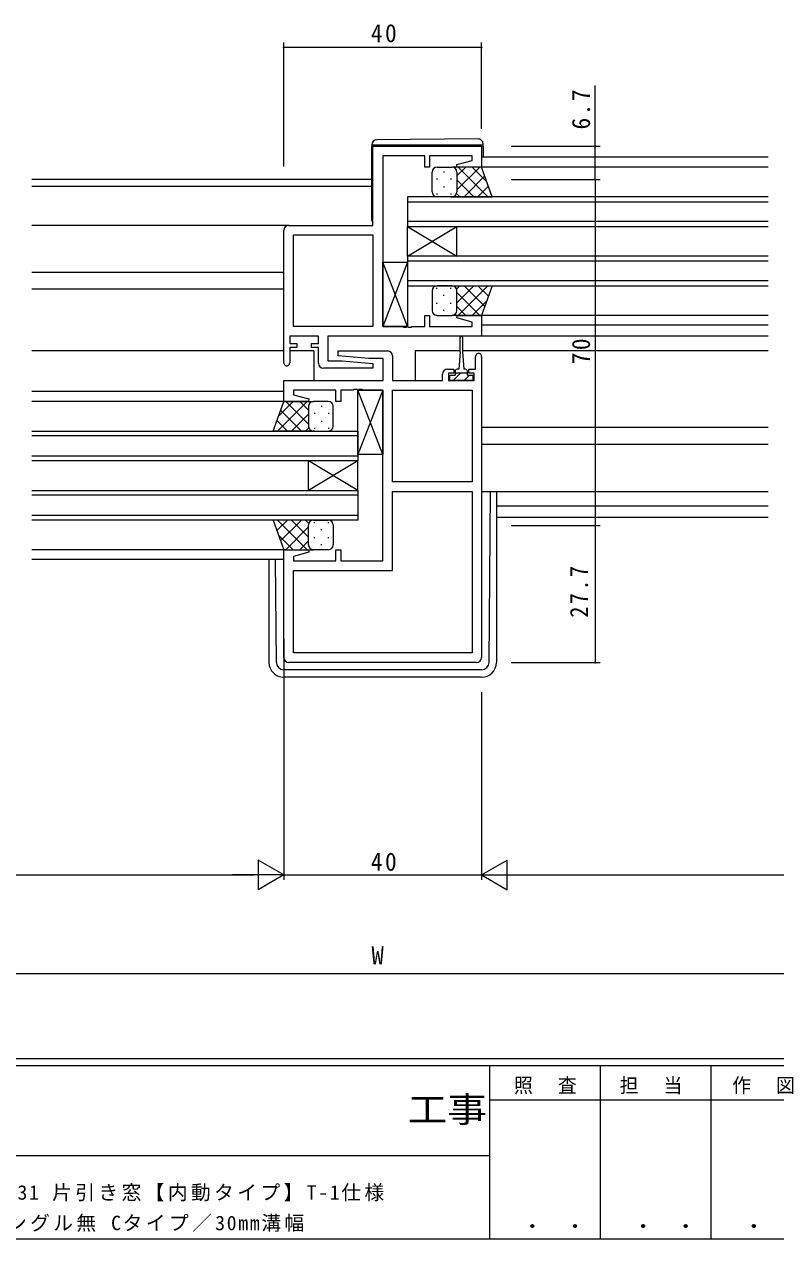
# Model space of a CAD drawing. Units: millimetres on the paper. Extents: x -420 to 373, y -297 to 267.
# Drawn here: x 3.4 to 155.4, y -297 to -51.3 of the extents above; entities that cross this region are included whole.
import ezdxf
from ezdxf.enums import TextEntityAlignment as Align

# ---------------------------------------------------------------- set-up
doc = ezdxf.new("R2010")
doc.units = ezdxf.units.MM
for name, color, linetype, lineweight in [('0-1_YKK_ZWAK', 7, 'Continuous', 9), ('0-3_YKK_12', 2, 'Continuous', 9), ('0-4_YKK_D', 6, 'Continuous', 9), ('0-6_YKK_13', 4, 'Continuous', 9), ('0-7_YKK_11', 7, 'Continuous', 9)]:
    doc.layers.add(name, color=color, linetype=linetype, lineweight=lineweight)
doc.layers.add('0-2_USER1', color=3, linetype='Continuous')
doc.styles.add('ＭＳ ゴシック', font='')
doc.styles.get('ＭＳ ゴシック').set_extended_font_data('MS Gothic')

msp = doc.modelspace()

# ---------------------------------------------------------------- linework, layer by layer
at = {"layer": '0-1_YKK_ZWAK'}
for p, q in [((352.3, -260.6), (-417.7, -260.6)), ((314.5, -262), (-417.7, -262)), ((97.5, -262), (97.5, -297)), ((119.9, -262), (119.9, -297)), ((142.3, -262), (142.3, -297)), ((165.684, -268.999), (97.5, -268.999)), ((-31.3, -280.199), (97.5, -280.199)), ((-417.7, -297), (314.5, -297))]:
    msp.add_line(p, q, dxfattribs=at)
at = {"layer": '0-3_YKK_12'}
for p, q in [((153.923, -78.223), (95.923, -78.223)), ((153.923, -80.223), (95.923, -80.223)), ((73.723, -82.723), (4.923, -82.723)), ((73.723, -84.123), (4.923, -84.123)), ((80.924, -86.223), (80.924, -92.223)), ((153.923, -86.223), (80.924, -86.223)), ((80.924, -87.223), (153.923, -87.223)), ((56.923, -92.023), (4.923, -92.023)), ((153.923, -91.223), (80.924, -91.223)), ((80.924, -92.223), (90.924, -98.223)), ((80.924, -98.223), (90.924, -92.223)), ((80.924, -98.223), (80.924, -92.223)), ((80.924, -92.223), (153.923, -92.223)), ((90.924, -98.223), (90.924, -92.223)), ((80.924, -98.223), (80.924, -104.223)), ((153.923, -98.223), (80.924, -98.223)), ((80.924, -99.223), (153.923, -99.223)), ((55.923, -101.523), (4.923, -101.523)), ((55.923, -104.923), (4.923, -104.923)), ((153.923, -103.223), (80.924, -103.223)), ((80.924, -104.223), (153.923, -104.223)), ((153.923, -110.222), (95.543, -110.225)), ((153.923, -112.223), (95.923, -112.222)), ((153.923, -114.423), (65.146, -114.423)), ((55.923, -117.423), (4.923, -117.423)), ((61.993, -117.423), (57.123, -117.423)), ((61.993, -117.423), (61.993, -123.316)), ((82.493, -117.423), (82.493, -123.316)), ((91.573, -117.423), (82.493, -117.423)), ((153.923, -117.423), (92.073, -117.423)), ((55.923, -125.623), (4.923, -125.623)), ((56.168, -127.623), (4.923, -127.623)), ((4.923, -133.623), (70.923, -133.623)), ((70.923, -134.623), (4.923, -134.623)), ((70.923, -133.623), (70.923, -139.623)), ((153.923, -132.923), (95.923, -132.923)), ((153.923, -136.323), (95.923, -136.323)), ((4.923, -138.623), (70.923, -138.623)), ((70.923, -139.623), (4.923, -139.623)), ((70.923, -139.623), (60.923, -145.623)), ((70.923, -145.623), (60.923, -139.623)), ((60.923, -145.623), (60.923, -139.623)), ((70.923, -145.623), (70.923, -139.623)), ((4.923, -145.623), (70.923, -145.623)), ((70.923, -146.623), (4.923, -146.623)), ((70.923, -145.623), (70.923, -151.623)), ((153.923, -148.823), (98.923, -148.823)), ((4.923, -150.623), (70.923, -150.623)), ((70.923, -151.623), (4.923, -151.623)), ((153.923, -151.093), (98.923, -151.093)), ((56.423, -157.623), (4.923, -157.623)), ((55.923, -159.623), (4.923, -159.623))]:
    msp.add_line(p, q, dxfattribs=at)
at = {"layer": '0-4_YKK_D'}
for p, q in [((55.923, -80.096), (55.923, -55.023)), ((95.923, -56.023), (55.923, -56.023)), ((95.923, -72.523), (95.923, -55.023)), ((101.923, -76.023), (119.923, -76.023)), ((101.923, -82.723), (119.923, -82.723)), ((118.923, -82.723), (118.923, -152.723)), ((101.923, -152.723), (119.923, -152.723)), ((101.923, -152.723), (119.923, -152.723)), ((118.923, -152.723), (118.923, -180.423)), ((55.923, -175.723), (55.923, -224.421)), ((101.923, -180.423), (119.923, -180.423)), ((55.923, -186.421), (55.923, -224.421)), ((95.923, -186.421), (95.923, -224.421)), ((95.923, -186.421), (95.923, -224.421)), ((55.923, -223.421), (50.727, -220.421)), ((50.727, -220.421), (50.727, -226.421)), ((95.923, -223.421), (101.119, -220.421)), ((101.119, -226.421), (101.119, -220.421)), ((-88.077, -223.421), (49.923, -223.421)), ((55.923, -223.421), (45.531, -223.421)), ((55.923, -223.421), (50.727, -226.421)), ((55.923, -223.421), (95.923, -223.421)), ((95.923, -223.421), (101.119, -226.421)), ((95.923, -223.421), (106.316, -223.421)), ((101.923, -223.421), (239.923, -223.421)), ((238.923, -243.421), (-87.077, -243.421))]:
    msp.add_line(p, q, dxfattribs=at)
msp.add_lwpolyline([(118.923, -82.723), (118.923, -76.023), (118.923, -63.722)], dxfattribs=at)
for centre, start, end in [((55.923, -56.023), 0, 180), ((55.923, -56.023), 180, 0), ((95.923, -56.023), 0, 180), ((95.923, -56.023), 180, 0), ((118.923, -76.023), 90, 270), ((118.923, -76.023), 270, 90), ((118.923, -82.723), 90, 270), ((118.923, -82.723), 90, 270), ((118.923, -82.723), 270, 90), ((118.923, -82.723), 270, 90), ((118.923, -152.723), 90, 270), ((118.923, -152.723), 90, 270), ((118.923, -152.723), 270, 90), ((118.923, -152.723), 270, 90), ((118.923, -180.423), 90, 270), ((118.923, -180.423), 270, 90)]:
    msp.add_arc(centre, 0.106, start, end, dxfattribs=at)
at = {"layer": '0-6_YKK_13'}
for p, q in [((73.723, -75.714), (73.723, -75.723)), ((73.723, -75.723), (73.723, -76.023)), ((73.723, -75.723), (74.219, -75.723)), ((73.723, -91.023), (73.723, -76.023)), ((95.214, -74.536), (74.715, -74.714)), ((96.223, -76.023), (96.223, -75.723)), ((96.223, -76.023), (96.223, -78.223)), ((86.923, -80.223), (89.923, -80.223)), ((95.923, -80.223), (89.923, -80.223)), ((90.923, -82.015), (92.715, -80.223)), ((90.923, -84.844), (95.543, -80.223)), ((91.191, -80.223), (97.192, -86.223)), ((94.02, -80.223), (96.981, -83.184)), ((98.066, -86.223), (95.923, -80.223)), ((85.923, -85.223), (85.923, -81.223)), ((86.872, -82.558), (86.872, -82.758)), ((88.287, -81.143), (88.287, -81.343)), ((89.702, -82.558), (89.702, -82.758)), ((90.923, -81.223), (90.923, -84.823)), ((90.923, -81.623), (90.923, -85.223)), ((90.923, -82.783), (94.363, -86.223)), ((92.372, -86.223), (96.568, -82.028)), ((86.872, -85.588), (86.872, -85.788)), ((88.287, -84.173), (88.287, -84.373)), ((89.702, -85.588), (89.702, -85.788)), ((90.867, -85.555), (91.535, -86.223)), ((95.2, -86.223), (97.312, -84.112)), ((89.923, -86.223), (86.923, -86.223)), ((89.702, -86.223), (98.066, -86.223)), ((80.923, -99.493), (75.923, -112.493)), ((80.923, -112.493), (75.923, -99.493)), ((85.923, -105.225), (85.923, -109.225)), ((86.872, -104.86), (86.872, -104.66)), ((89.923, -104.225), (86.923, -104.225)), ((89.702, -104.225), (98.066, -104.225)), ((89.702, -104.86), (89.702, -104.66)), ((90.867, -104.893), (91.535, -104.225)), ((90.923, -107.665), (94.363, -104.225)), ((90.923, -108.825), (90.923, -105.225)), ((90.923, -105.605), (95.543, -110.225)), ((90.923, -109.225), (90.923, -105.625)), ((91.191, -110.225), (97.192, -104.225)), ((92.372, -104.225), (96.568, -108.421)), ((95.2, -104.225), (97.312, -106.337)), ((98.066, -104.225), (95.923, -110.225)), ((86.872, -107.89), (86.872, -107.69)), ((88.287, -106.275), (88.287, -106.075)), ((89.702, -107.89), (89.702, -107.69)), ((94.02, -110.225), (96.981, -107.264)), ((86.923, -110.225), (89.923, -110.225)), ((88.287, -109.305), (88.287, -109.105)), ((95.923, -110.225), (89.923, -110.225)), ((90.923, -108.433), (92.715, -110.225)), ((91.573, -117.623), (91.573, -114.673)), ((92.073, -114.673), (92.073, -117.623)), ((91.573, -117.623), (91.323, -121.123)), ((92.073, -117.623), (92.323, -121.123)), ((91.754, -121.823), (90.154, -123.423)), ((90.573, -121.523), (90.573, -122.323)), ((90.573, -121.823), (93.073, -121.823)), ((91.323, -121.123), (90.973, -121.123)), ((92.673, -121.123), (92.323, -121.123)), ((93.499, -122.323), (92.399, -123.423)), ((93.073, -122.323), (93.073, -121.523)), ((53.78, -133.623), (55.923, -127.623)), ((60.655, -127.623), (54.655, -133.623)), ((57.827, -127.623), (54.866, -130.584)), ((55.923, -127.623), (61.923, -127.623)), ((60.923, -132.244), (56.303, -127.623)), ((60.923, -129.415), (59.132, -127.623)), ((64.923, -127.623), (61.923, -127.623)), ((75.923, -125.353), (70.923, -138.353)), ((75.923, -138.353), (70.923, -125.353)), ((59.475, -133.623), (55.279, -129.428)), ((60.923, -130.183), (57.483, -133.623)), ((60.923, -128.623), (60.923, -132.223)), ((60.923, -129.023), (60.923, -132.623)), ((62.145, -129.958), (62.145, -130.158)), ((63.56, -128.543), (63.56, -128.743)), ((64.975, -129.958), (64.975, -130.158)), ((65.923, -132.623), (65.923, -128.623)), ((56.646, -133.623), (54.535, -131.512)), ((63.56, -131.573), (63.56, -131.773)), ((62.145, -133.623), (53.78, -133.623)), ((60.98, -132.955), (60.312, -133.623)), ((61.923, -133.623), (64.923, -133.623)), ((62.145, -132.988), (62.145, -133.188)), ((64.975, -132.988), (64.975, -133.188)), ((95.923, -145.823), (153.923, -145.823)), ((97.434, -180.432), (97.708, -145.823)), ((98.923, -145.823), (98.923, -180.421)), ((53.78, -151.625), (55.923, -157.625)), ((62.145, -151.625), (53.78, -151.625)), ((56.646, -151.625), (54.535, -153.737)), ((60.655, -157.625), (54.655, -151.625)), ((59.475, -151.625), (55.279, -155.821)), ((60.923, -155.065), (57.483, -151.625)), ((60.98, -152.293), (60.312, -151.625)), ((61.923, -151.625), (64.923, -151.625)), ((62.145, -152.26), (62.145, -152.06)), ((64.975, -152.26), (64.975, -152.06)), ((57.827, -157.625), (54.866, -154.664)), ((60.923, -153.005), (56.303, -157.625)), ((60.923, -156.225), (60.923, -152.625)), ((60.923, -156.625), (60.923, -153.025)), ((63.56, -153.675), (63.56, -153.475)), ((65.923, -152.625), (65.923, -156.625)), ((60.923, -155.833), (59.132, -157.625)), ((62.145, -155.29), (62.145, -155.09)), ((63.56, -156.705), (63.56, -156.505)), ((64.975, -155.29), (64.975, -155.09)), ((52.923, -159.623), (52.923, -180.421)), ((54.411, -180.432), (54.247, -159.623)), ((55.923, -157.625), (61.923, -157.625)), ((64.923, -157.625), (61.923, -157.625)), ((95.934, -181.921), (55.911, -181.921)), ((95.923, -183.421), (55.923, -183.421))]:
    msp.add_line(p, q, dxfattribs=at)
for points in [[(74.219, -75.723), (95.719, -75.723), (96.223, -75.723), (96.223, -75.536)], [(93.073, -122.323), (94.123, -122.323), (94.123, -123.423), (89.523, -123.423), (89.523, -122.323), (90.573, -122.323)]]:
    msp.add_lwpolyline(points, dxfattribs=at)
for points in [[(80.923, -112.493), (75.923, -112.493), (75.923, -99.493), (80.923, -99.493)], [(75.923, -138.353), (70.923, -138.353), (70.923, -125.353), (75.923, -125.353)]]:
    msp.add_lwpolyline(points, close=True, dxfattribs=at)
for centre, radius, start, end in [((74.723, -75.714), 1, 90.5, 180), ((95.223, -75.536), 1, 0, 90.5), ((86.923, -81.223), 1, 90, 180), ((89.923, -81.223), 1, 0, 90), ((89.923, -81.223), 1, 0, 90), ((86.923, -85.223), 1, 180, 270), ((89.923, -85.223), 1, 270, 0), ((89.923, -85.223), 1, 270, 0), ((74.223, -91.023), 0.5, 180, 233.13016), ((86.923, -105.225), 1, 90, 180), ((89.923, -105.225), 1, 0, 90), ((89.923, -105.225), 1, 0, 90), ((86.923, -109.225), 1, 180, 270), ((89.923, -109.225), 1, 270, 0), ((89.923, -109.225), 1, 270, 0), ((91.823, -114.673), 0.25, 0, 180), ((90.973, -121.523), 0.4, 90, 180), ((92.673, -121.523), 0.4, 0, 90), ((61.923, -128.623), 1, 89.99998, 179.99998), ((61.923, -128.623), 1, 89.99998, 179.99998), ((64.923, -128.623), 1, 359.99998, 89.99998), ((61.923, -132.623), 1, 179.99998, 269.99998), ((61.923, -132.623), 1, 179.99998, 269.99998), ((64.923, -132.623), 1, 269.99998, 359.99998), ((61.923, -152.625), 1, 89.99998, 179.99998), ((61.923, -152.625), 1, 89.99998, 179.99998), ((64.923, -152.625), 1, 359.99998, 89.99998), ((61.923, -156.625), 1, 179.99998, 269.99998), ((61.923, -156.625), 1, 179.99998, 269.99998), ((64.923, -156.625), 1, 269.99998, 359.99998), ((55.923, -180.421), 3, 180, 270), ((55.911, -180.421), 1.5, 180.45232, 270), ((95.923, -180.421), 3, 270, 0), ((95.934, -180.421), 1.5, 270, 359.54767)]:
    msp.add_arc(centre, radius, start, end, dxfattribs=at)
at = {"layer": '0-7_YKK_11'}
for p, q in [((55.923, -119.823), (55.923, -93.023)), ((73.923, -93.953), (73.923, -112.493)), ((95.923, -118.523), (95.923, -179.423)), ((93.993, -125.353), (93.993, -143.893)), ((93.993, -178.493), (57.853, -178.493)), ((94.923, -180.423), (56.923, -180.423))]:
    msp.add_line(p, q, dxfattribs=at)
for points in [[(56.923, -92.023), (73.923, -92.023), (73.923, -76.023), (95.923, -76.023), (95.923, -80.223), (90.963, -80.223), (90.894, -79.701), (93.993, -78.87), (93.993, -77.953), (85.423, -77.953), (85.423, -80.223), (84.423, -80.223), (84.423, -77.953), (75.923, -77.953)], [(75.923, -77.953), (75.923, -112.493), (79.965, -112.493), (80.148, -112.613), (80.698, -112.613), (80.882, -112.493), (80.965, -112.493), (81.148, -112.613), (81.698, -112.613), (81.882, -112.493), (84.423, -112.493), (84.423, -110.223), (85.423, -110.223), (85.423, -112.493), (93.993, -112.493), (93.993, -111.576), (90.894, -110.745), (90.963, -110.223), (95.923, -110.223), (95.923, -114.423), (64.853, -114.423), (64.853, -119.423), (67.73, -119.423), (73.943, -119.967), (73.901, -120.923), (63.923, -120.923)], [(62.923, -119.923), (62.923, -116.723), (61.523, -116.723), (61.523, -115.923), (62.923, -115.923), (62.923, -114.423), (57.123, -114.423), (57.123, -115.923), (58.523, -115.923), (58.523, -116.723), (57.123, -116.723), (57.123, -119.823)], [(55.923, -179.423), (55.923, -157.623), (60.884, -157.623), (60.952, -158.145), (57.853, -158.976), (57.853, -159.893), (66.423, -159.893), (66.423, -157.623), (67.423, -157.623), (67.423, -159.893), (75.923, -159.893), (75.923, -125.353), (71.882, -125.353), (71.698, -125.233), (71.148, -125.233), (70.965, -125.353), (70.882, -125.353), (70.698, -125.233), (70.148, -125.233), (69.965, -125.353), (67.423, -125.353), (67.423, -127.623), (66.423, -127.623), (66.423, -125.353), (57.853, -125.353), (57.853, -126.27), (60.952, -127.101), (60.884, -127.623), (55.923, -127.623), (55.923, -123.423), (75.993, -123.423), (75.993, -118.923), (73.116, -118.923), (66.903, -118.38), (66.945, -117.423), (76.923, -117.423)], [(77.923, -118.423), (77.923, -123.423), (88.023, -123.423), (88.023, -122.123)], [(89.023, -121.123), (90.323, -121.123), (90.323, -121.923), (89.223, -121.923), (89.223, -123.423), (94.423, -123.423), (94.423, -121.923), (93.323, -121.923), (93.323, -121.123), (94.723, -121.123), (94.723, -118.523)]]:
    msp.add_lwpolyline(points, dxfattribs=at)
for points in [[(73.923, -93.953), (73.923, -112.493), (57.853, -112.493), (57.853, -93.953)], [(93.993, -125.353), (93.993, -143.893), (77.923, -143.893), (77.923, -125.353)], [(93.993, -178.493), (57.853, -178.493), (57.853, -161.823), (77.923, -161.823), (77.923, -145.823), (93.993, -145.823)]]:
    msp.add_lwpolyline(points, close=True, dxfattribs=at)
for centre, radius, start, end in [((56.923, -93.023), 1, 90, 179.99998), ((76.923, -118.423), 1, 0, 89.99998), ((56.523, -119.823), 0.6, 179.99998, 0), ((63.923, -119.923), 1, 180, 269.99998), ((95.323, -118.523), 0.6, 359.99998, 180), ((89.023, -122.123), 1, 90, 179.99998), ((56.923, -179.423), 1, 180, 269.99998), ((94.923, -179.423), 1, 270, 359.99998)]:
    msp.add_arc(centre, radius, start, end, dxfattribs=at)

# ---------------------------------------------------------------- texts
at = {"layer": '0-1_YKK_ZWAK', "color": 2, "style": 'ＭＳ ゴシック', "width": 1.15}
msp.add_text('工事', height=5.132, dxfattribs=at).set_placement((80.931, -274.956), align=Align.BOTTOM_LEFT)
at = {"layer": '0-1_YKK_ZWAK', "color": 3, "style": 'ＭＳ ゴシック', "width": 1.15}
for p in [(101.955, -295.946), (124.355, -295.946), (146.755, -295.946)]:
    msp.add_text(' ． ．', height=3.666, dxfattribs=at).set_placement(p, align=Align.BOTTOM_LEFT)
at = {"layer": '0-1_YKK_ZWAK', "char_height": 2.933, "attachment_point": 7, "style": 'ＭＳ ゴシック'}
for s, insert in [('\\T1.17;\\W0.95;照\\~\\~査', (102.489, -267.78)), ('\\T1.17;\\W0.95;担\\~\\~当', (123.855, -267.78)), ('\\T1.17;\\W0.95;作\\~\\~図', (146.62, -267.762))]:
    msp.add_mtext(s, dxfattribs=dict(at, insert=insert))
at = {"layer": '0-2_USER1', "color": 7, "char_height": 2.933, "attachment_point": 7, "style": 'ＭＳ ゴシック'}
for s, insert in [('\\T1.17;EXIMA31\\~片引き窓【内動タイプ】T-1仕様\\~', (-9.627, -289.449)), ('\\T1.17;RC枠\\~アングル無\\~Cタイプ／30mm溝幅\\~', (-16.443, -295.625))]:
    msp.add_mtext(s, dxfattribs=dict(at, insert=insert))
at = {"layer": '0-4_YKK_D', "color": 3, "style": 'ＭＳ ゴシック'}
msp.add_text('W', height=3.666, dxfattribs=at).set_placement((73.655, -242.621), align=Align.BOTTOM_LEFT)
at = {"layer": '0-4_YKK_D', "color": 3, "char_height": 3.666, "attachment_point": 7, "style": 'ＭＳ ゴシック'}
for insert in [(73.523, -55.023), (73.523, -222.621)]:
    msp.add_mtext('\\T1.21;\\W0.95;40', dxfattribs=dict(at, insert=insert))
at = {"layer": '0-4_YKK_D', "color": 3, "char_height": 3.666, "attachment_point": 7, "rotation": 90, "style": 'ＭＳ ゴシック'}
for s, insert in [('\\T1.21;\\W0.95;6.7', (117.923, -72.623)), ('\\T1.21;\\W0.95;70', (117.923, -120.123)), ('\\T1.22;\\W0.9;27.7', (117.523, -171.373))]:
    msp.add_mtext(s, dxfattribs=dict(at, insert=insert))

doc.saveas('drawing.dxf')
